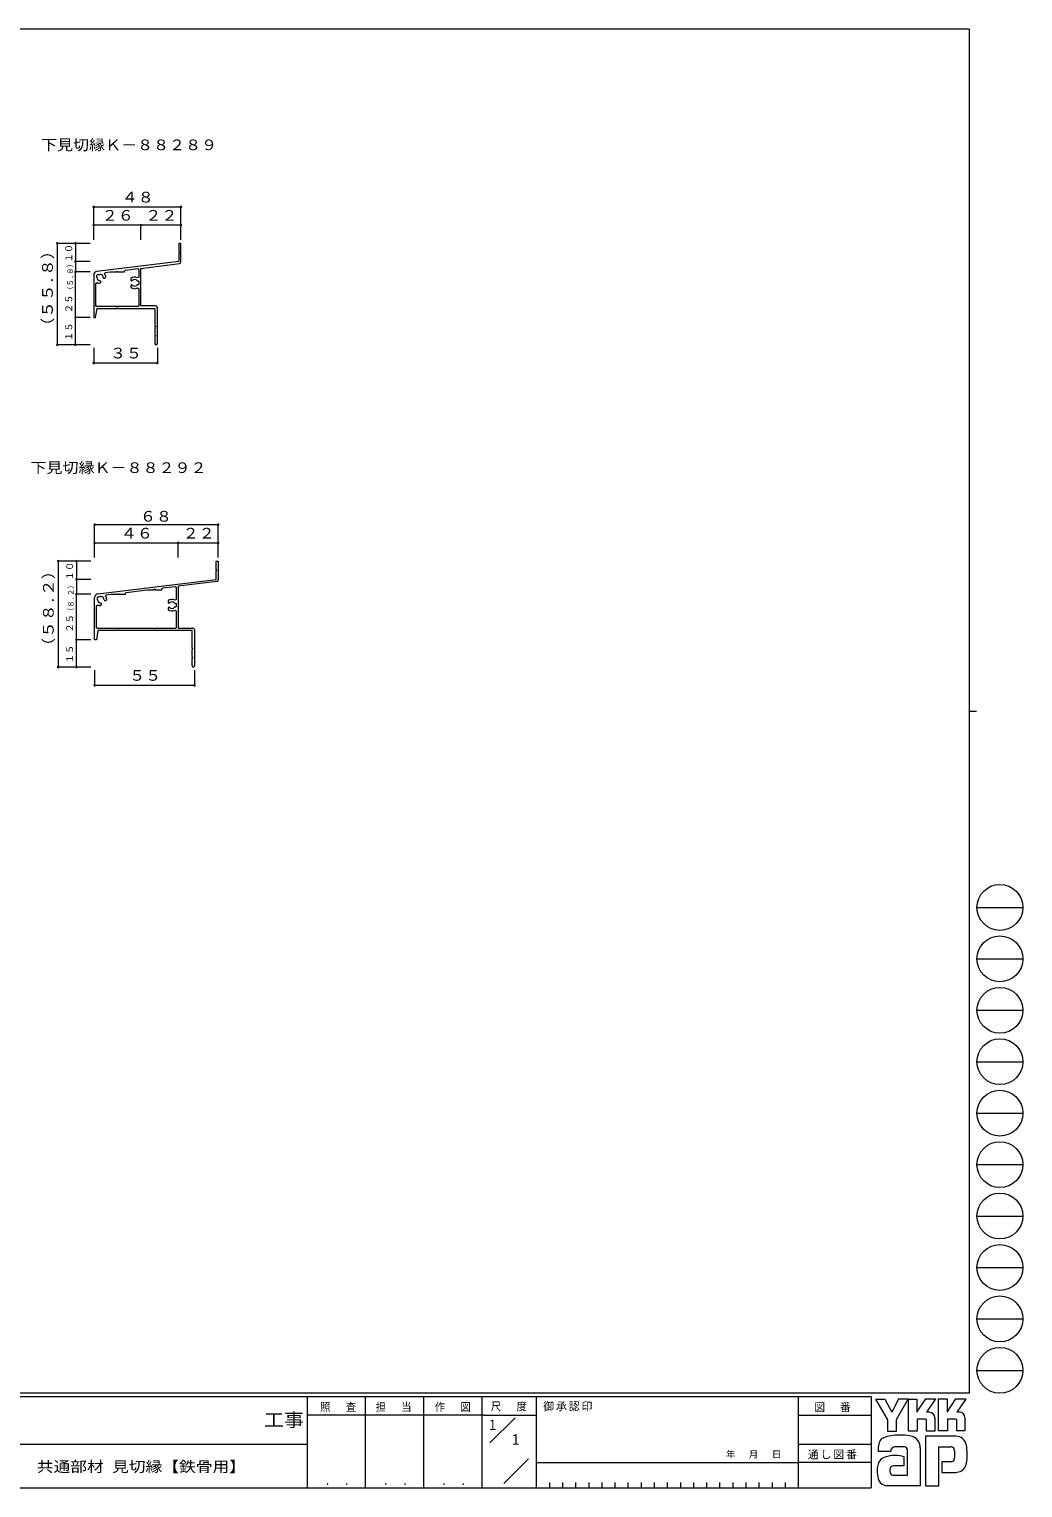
# Model space of a CAD drawing. Units: millimetres, scale not verified. Extents: x -594 to 539, y -420 to 386.
# Drawn here: x -7 to 539, y -420 to 382 of the extents above; entities that cross this region are included whole.
import ezdxf
from ezdxf.enums import TextEntityAlignment as Align

# ---------------------------------------------------------------- set-up
doc = ezdxf.new("R2010")
doc.units = ezdxf.units.MM
doc.header["$LTSCALE"] = 2
for name, color, linetype, lineweight in [('0-1_YKK_ZWAK', 7, 'Continuous', 9), ('0-3_YKK_D', 6, 'Continuous', 9), ('0-4_YKK_11', 7, 'Continuous', 9)]:
    doc.layers.add(name, color=color, linetype=linetype, lineweight=lineweight)
doc.layers.add('0-2_USER1', color=7, linetype='Continuous')
doc.styles.add('ＭＳ ゴシック', font='')
doc.styles.get('ＭＳ ゴシック').set_extended_font_data('MS Gothic')

msp = doc.modelspace()

# ---------------------------------------------------------------- linework, layer by layer
at = {"layer": '0-1_YKK_ZWAK'}
for p, q in [((510, 382), (-590, 382)), ((510, 382), (510, -368)), ((510, 7), (514, 7)), ((514.252, -100.88), (539.452, -100.88)), ((514.252, -129.16), (539.452, -129.16)), ((514.252, -157.44), (539.452, -157.44)), ((514.252, -185.72), (539.452, -185.72)), ((514.252, -214), (539.452, -214)), ((514.252, -242.28), (539.452, -242.28)), ((514.252, -270.56), (539.452, -270.56)), ((514.252, -298.84), (539.452, -298.84)), ((514.252, -327.12), (539.452, -327.12)), ((514.252, -355.4), (539.452, -355.4)), ((510, -368), (-590, -368)), ((456, -370), (-590, -370)), ((146, -370), (146, -420)), ((178, -370), (178, -420)), ((210, -370), (210, -420)), ((242, -370), (242, -420)), ((272, -370), (272, -420)), ((416, -370), (416, -420)), ((456, -370), (456, -420)), ((458.624, -371.294), (463.644, -371.294)), ((465.188, -382.569), (458.624, -371.294)), ((471.194, -371.14), (467.544, -378.245)), ((476.657, -388.902), (476.657, -371.178)), ((493.106, -371.024), (497.778, -371.024)), ((493.106, -388.748), (493.106, -371.024)), ((502.682, -371.024), (508.088, -371.024)), ((507.548, -371.951), (503.088, -378.322)), ((508.088, -371.024), (507.548, -371.951)), ((243.406, -379.999), (146, -379.999)), ((243.406, -379.999), (272, -379.999)), ((246.529, -395.337), (260.376, -381.49)), ((416, -380), (456, -380)), ((485.963, -382.26), (481.406, -382.26)), ((487.97, -378.438), (486.486, -378.438)), ((491.06, -381.527), (491.06, -388.786)), ((497.971, -382.222), (497.971, -388.748)), ((502.528, -382.222), (497.971, -382.222)), ((503.146, -382.453), (502.528, -382.222)), ((504.572, -378.322), (503.088, -378.322)), ((503.146, -388.709), (503.146, -382.453)), ((507.663, -381.527), (507.663, -388.709)), ((502.605, -391.566), (486.04, -391.566)), ((486.04, -391.566), (486.04, -418.866)), ((497.971, -388.748), (493.106, -388.748)), ((503.146, -388.637), (503.218, -388.709)), ((507.663, -388.709), (503.146, -388.709)), ((-38, -395.999), (146, -395.999)), ((416, -395.999), (456, -395.999)), ((460.169, -400.1), (460.169, -397.344)), ((466.81, -400.1), (460.169, -400.1)), ((474.494, -397.436), (469.212, -397.536)), ((476.039, -412.958), (476.039, -399.057)), ((483.028, -397.976), (483.028, -418.828)), ((493.222, -397.513), (499.863, -397.513)), ((493.222, -418.866), (493.222, -397.513)), ((501.962, -399.652), (501.987, -403.415)), ((254.103, -417.636), (267.709, -404.03)), ((272, -406), (416, -406)), ((456, -405.999), (416, -405.999)), ((474.108, -407.9), (468.402, -407.907)), ((494.96, -405.699), (494.96, -411.607)), ((500.018, -405.699), (494.96, -405.699)), ((279.2, -417), (279.2, -420)), ((286.4, -417), (286.4, -420)), ((293.6, -417), (293.6, -420)), ((300.8, -417), (300.8, -420)), ((308, -417), (308, -420)), ((315.2, -417), (315.2, -420)), ((322.4, -417), (322.4, -420)), ((329.6, -417), (329.6, -420)), ((336.8, -417), (336.8, -420)), ((344, -417), (344, -420)), ((351.2, -417), (351.2, -420)), ((358.4, -417), (358.4, -420)), ((365.6, -417), (365.6, -420)), ((372.8, -417), (372.8, -420)), ((380, -417), (380, -420)), ((387.2, -417), (387.2, -420)), ((394.4, -417), (394.4, -420)), ((401.6, -417), (401.6, -420)), ((408.8, -417), (408.8, -420)), ((468.007, -412.958), (476.039, -412.958)), ((475.421, -412.958), (475.923, -412.958)), ((476.039, -412.957), (476.04, -412.958)), ((494.96, -411.607), (502.566, -411.607)), ((502.566, -411.607), (504.111, -411.259)), ((-590, -420), (456, -420)), ((466.81, -418.944), (464.686, -418.944)), ((482.564, -418.905), (466.81, -418.944)), ((483.028, -418.828), (482.564, -418.905))]:
    msp.add_line(p, q, dxfattribs=at)
for points in [[(463.644, -371.294), (467.235, -378.013), (467.544, -378.245)], [(471.194, -371.14), (476.374, -371.14), (469.899, -382.608)], [(476.657, -371.178), (481.252, -371.178), (481.252, -378.462), (486.078, -371.101)], [(486.078, -371.101), (491.543, -371.101), (486.486, -378.438)], [(497.778, -371.024), (497.778, -378.441), (502.682, -371.024)], [(469.899, -382.608), (469.899, -388.941), (465.188, -388.941), (465.188, -382.569)], [(481.406, -382.26), (481.406, -388.902), (476.657, -388.902)], [(491.06, -388.786), (486.58, -388.786), (486.58, -382.492), (485.963, -382.26)], [(473.104, -402.533), (474.108, -402.764), (474.108, -407.9)], [(486.04, -418.866), (492.102, -418.866), (493.222, -418.866)]]:
    msp.add_lwpolyline(points, dxfattribs=at)
for centre in [(526.852, -100.88), (526.852, -129.16), (526.852, -157.44), (526.852, -185.72), (526.852, -214), (526.852, -242.28), (526.852, -270.56), (526.852, -298.84), (526.852, -327.12), (526.852, -355.4)]:
    msp.add_circle(centre, 12.6, dxfattribs=at)
for centre, radius, start, end in [((487.97, -381.527), 3.089, 0.00165, 89.99603), ((504.572, -381.411), 3.089, 0.00165, 89.99603), ((464.009, -395.793), 3.491, 109.02126, 161.51263), ((471.317, -416.287), 25.257, 89.89165, 109.30847), ((472.059, -420.662), 29.64, 78.78009, 91.46938), ((476.758, -397.852), 6.355, 40.66422, 80.31693), ((502.388, -397.772), 6.202, 14.44571, 87.08746), ((467.37, -397.379), 7.196, 158.41083, 179.71774), ((469.822, -400.01), 3.013, 138.46381, 181.71359), ((469.021, -399.958), 2.43, 85.50551, 126.78038), ((473.794, -399.649), 2.321, 14.75519, 72.44994), ((476.441, -397.836), 6.588, 358.78058, 38.76563), ((500.093, -399.256), 1.756, 16.43123, 96.91661), ((496.759, -400.297), 5.248, 4.93422, 17.03551), ((479.094, -401.696), 29.8, 350.99026, 10.67624), ((475.213, -410.564), 15.832, 168.76372, 199.80078), ((465.181, -408.468), 5.583, 121.8271, 169.08475), ((469.601, -421.22), 19.013, 79.38097, 112.05824), ((468.414, -409.97), 2.064, 90.33952, 178.03638), ((500.019, -403.834), 1.865, 269.95467, 342.90144), ((496.728, -402.916), 5.281, 343.6902, 354.75362), ((502.479, -405.35), 6.13, 285.4429, 349.90448), ((465.2, -413.489), 5.461, 207.31435, 263.59464), ((469.689, -410.469), 3.384, 171.08202, 216.71922), ((468.357, -410.807), 2.18, 230.97279, 260.7549)]:
    msp.add_arc(centre, radius, start, end, dxfattribs=at)
at = {"layer": '0-3_YKK_D'}
for p, q in [((28.697, 266.196), (28.697, 284.745)), ((28.697, 284.245), (76.697, 284.245)), ((76.697, 266.196), (76.697, 284.745)), ((28.697, 266.196), (28.697, 274.745)), ((54.697, 274.245), (28.697, 274.245)), ((54.697, 266.196), (54.697, 274.745)), ((76.697, 274.245), (54.697, 274.245)), ((76.697, 266.196), (76.697, 274.745)), ((26.697, 264.245), (8.197, 264.245)), ((8.697, 264.245), (8.697, 208.495)), ((26.697, 264.245), (18.197, 264.245)), ((18.697, 264.245), (18.697, 254.242)), ((26.697, 254.242), (18.197, 254.242)), ((26.697, 254.242), (18.197, 254.242)), ((18.697, 254.242), (18.697, 248.495)), ((26.697, 248.495), (18.197, 248.495)), ((26.697, 248.495), (18.197, 248.495)), ((18.697, 223.495), (18.697, 248.495)), ((26.697, 223.495), (18.197, 223.495)), ((26.697, 223.495), (18.197, 223.495)), ((18.697, 208.495), (18.697, 223.495)), ((26.697, 208.495), (8.197, 208.495)), ((26.697, 208.495), (18.197, 208.495)), ((28.697, 206.735), (28.697, 197.995)), ((63.697, 206.735), (63.697, 197.995)), ((28.697, 198.495), (63.697, 198.495)), ((29.19, 91.489), (29.19, 109.989)), ((97.19, 109.489), (29.19, 109.489)), ((97.19, 91.489), (97.19, 109.989)), ((29.19, 91.489), (29.19, 99.989)), ((29.19, 99.489), (75.19, 99.489)), ((75.19, 91.489), (75.19, 99.989)), ((75.19, 99.489), (97.19, 99.489)), ((97.19, 91.489), (97.19, 99.989)), ((27.19, 89.489), (8.69, 89.489)), ((9.19, 89.489), (9.19, 31.289)), ((27.19, 89.489), (18.69, 89.489)), ((19.19, 89.489), (19.19, 79.491)), ((27.19, 79.491), (18.69, 79.491)), ((27.19, 79.491), (18.69, 79.491)), ((19.19, 79.491), (19.19, 71.289)), ((27.19, 71.289), (18.69, 71.289)), ((27.19, 71.289), (18.69, 71.289)), ((19.19, 46.289), (19.19, 71.289)), ((27.19, 46.289), (18.69, 46.289)), ((27.19, 46.289), (18.69, 46.289)), ((19.19, 31.289), (19.19, 46.289)), ((27.19, 31.289), (8.69, 31.289)), ((27.19, 31.289), (18.69, 31.289)), ((29.19, 29.476), (29.19, 20.789)), ((84.19, 29.476), (84.19, 20.789)), ((29.19, 21.289), (84.19, 21.289))]:
    msp.add_line(p, q, dxfattribs=at)
for centre, start, end in [((28.697, 284.245), 0, 180), ((28.697, 284.245), 180, 0), ((76.697, 284.245), 0, 180), ((76.697, 284.245), 180, 0), ((28.697, 274.245), 0, 180), ((28.697, 274.245), 180, 0), ((54.697, 274.245), 0, 180), ((54.697, 274.245), 0, 180), ((54.697, 274.245), 180, 0), ((54.697, 274.245), 180, 0), ((76.697, 274.245), 0, 180), ((76.697, 274.245), 180, 0), ((8.697, 264.245), 0, 180), ((8.697, 264.245), 180, 0), ((18.697, 264.245), 0, 180), ((18.697, 264.245), 180, 0), ((18.697, 254.242), 0, 180), ((18.697, 254.242), 0, 180), ((18.697, 254.242), 180, 0), ((18.697, 254.242), 180, 0), ((18.697, 248.495), 0, 180), ((18.697, 248.495), 0, 180), ((18.697, 248.495), 180, 0), ((18.697, 248.495), 180, 0), ((18.697, 223.495), 0, 180), ((18.697, 223.495), 0, 180), ((18.697, 223.495), 180, 0), ((18.697, 223.495), 180, 0), ((8.697, 208.495), 0, 180), ((18.697, 208.495), 0, 180), ((8.697, 208.495), 180, 0), ((18.697, 208.495), 180, 0), ((28.697, 198.495), 0, 180), ((28.697, 198.495), 180, 0), ((63.697, 198.495), 0, 180), ((63.697, 198.495), 180, 0), ((29.19, 109.489), 0, 180), ((29.19, 109.489), 180, 0), ((97.19, 109.489), 0, 180), ((97.19, 109.489), 180, 0), ((29.19, 99.489), 0, 180), ((29.19, 99.489), 180, 0), ((75.19, 99.489), 0, 180), ((75.19, 99.489), 0, 180), ((75.19, 99.489), 180, 0), ((75.19, 99.489), 180, 0), ((97.19, 99.489), 0, 180), ((97.19, 99.489), 180, 0), ((9.19, 89.489), 0, 180), ((9.19, 89.489), 180, 0), ((19.19, 89.489), 0, 180), ((19.19, 89.489), 180, 0), ((19.19, 79.491), 0, 180), ((19.19, 79.491), 0, 180), ((19.19, 79.491), 180, 0), ((19.19, 79.491), 180, 0), ((19.19, 71.289), 0, 180), ((19.19, 71.289), 0, 180), ((19.19, 71.289), 180, 0), ((19.19, 71.289), 180, 0), ((19.19, 46.289), 0, 180), ((19.19, 46.289), 0, 180), ((19.19, 46.289), 180, 0), ((19.19, 46.289), 180, 0), ((9.19, 31.289), 0, 180), ((9.19, 31.289), 180, 0), ((19.19, 31.289), 0, 180), ((19.19, 31.289), 180, 0), ((29.19, 21.289), 0, 180), ((29.19, 21.289), 180, 0), ((84.19, 21.289), 0, 180), ((84.19, 21.289), 180, 0)]:
    msp.add_arc(centre, 0.375, start, end, dxfattribs=at)
at = {"layer": '0-4_YKK_11'}
for p, q in [((63.697, 209.195), (63.697, 228.895)), ((84.19, 51.689), (84.19, 31.989))]:
    msp.add_line(p, q, dxfattribs=at)
for points in [[(76.697, 254.065), (76.697, 264.245), (75.497, 264.245), (75.497, 259.545), (75.862, 259.448), (75.712, 258.888), (75.497, 258.945), (75.497, 254.242), (30.453, 248.711)], [(34.722, 247.364), (35.056, 248.168), (37.697, 248.492), (41.397, 248.492), (41.397, 248.792), (41.997, 248.792), (41.997, 248.492), (45.697, 248.492), (45.697, 249.032), (46.136, 249.528), (53.036, 250.376), (53.597, 249.879), (53.597, 245.67), (52.84, 245.241)], [(62.697, 229.895), (54.697, 229.895), (54.697, 250.479), (75.819, 253.072)], [(28.697, 246.726), (28.697, 223.495), (29.697, 223.495), (30.579, 228.495), (41.397, 228.495), (41.397, 228.795), (41.997, 228.795), (41.997, 228.495), (62.297, 228.495)], [(29.797, 230.095), (29.797, 242.224), (30.554, 242.653)], [(30.397, 245.399), (30.397, 246.699), (30.897, 247.199), (32.197, 247.199)], [(31.975, 242.207), (32.586, 242.818), (32.586, 243.384), (32.488, 243.482), (32.204, 243.599)], [(33.997, 245.392), (34.114, 245.108), (34.212, 245.01), (34.778, 245.01), (35.389, 245.621)], [(49.097, 244.91), (49.097, 244.045), (49.497, 243.645), (49.636, 243.645), (49.92, 243.763)], [(49.92, 241.227), (49.636, 241.345), (49.497, 241.345), (49.097, 240.945), (49.097, 240.081)], [(52.582, 243.645), (53.097, 243.645), (53.597, 243.145), (53.597, 241.845), (53.097, 241.345), (52.582, 241.345)], [(52.84, 239.749), (53.597, 239.32), (53.597, 230.095), (53.097, 229.595), (30.297, 229.595), (29.797, 230.095)], [(62.297, 228.495), (62.297, 218.796), (62.662, 218.698), (62.512, 218.139), (62.297, 218.196), (62.297, 213.795), (62.662, 213.698), (62.512, 213.138), (62.297, 213.195), (62.297, 209.195)], [(30.946, 71.505), (95.99, 79.491), (95.99, 84.189), (96.355, 84.287), (96.205, 84.847), (95.99, 84.789), (95.99, 89.489), (97.19, 89.489), (97.19, 79.314)], [(35.215, 70.158), (35.549, 70.962), (38.191, 71.286), (41.89, 71.286), (41.89, 71.586), (42.49, 71.586), (42.49, 71.286), (46.191, 71.286), (46.191, 71.826), (46.63, 72.322), (58.19, 73.742), (61.89, 73.742), (61.89, 74.042), (62.49, 74.042), (62.49, 73.742), (66.19, 73.742), (66.19, 74.282), (66.629, 74.778), (73.529, 75.625), (74.09, 75.129), (74.09, 68.464), (73.333, 68.035)], [(96.312, 78.322), (75.19, 75.728), (75.19, 52.689), (83.19, 52.689)], [(82.79, 31.989), (82.79, 35.989), (83.155, 36.087), (83.005, 36.647), (82.79, 36.589), (82.79, 40.989), (83.155, 41.087), (83.005, 41.647), (82.79, 41.589), (82.79, 51.289), (62.49, 51.289), (62.49, 51.589), (61.89, 51.589), (61.89, 51.289), (42.49, 51.289), (42.49, 51.589), (41.89, 51.589), (41.89, 51.289), (31.072, 51.289), (30.19, 46.289), (29.19, 46.289), (29.19, 69.52)], [(30.29, 52.889), (30.29, 65.018), (31.047, 65.447)], [(30.89, 68.193), (30.89, 69.493), (31.39, 69.993), (32.69, 69.993)], [(32.468, 65), (33.079, 65.612), (33.079, 66.177), (32.981, 66.275), (32.697, 66.393)], [(34.49, 68.186), (34.607, 67.902), (34.706, 67.804), (35.271, 67.804), (35.883, 68.415)], [(69.59, 67.704), (69.59, 66.839), (69.99, 66.439), (70.129, 66.439), (70.413, 66.557)], [(73.075, 66.439), (73.59, 66.439), (74.09, 65.939), (74.09, 64.639), (73.59, 64.139), (73.075, 64.139)], [(73.333, 62.543), (74.09, 62.114), (74.09, 52.889), (73.59, 52.389), (30.79, 52.389), (30.29, 52.889)], [(70.413, 64.021), (70.129, 64.139), (69.99, 64.139), (69.59, 63.739), (69.59, 62.875)]]:
    msp.add_lwpolyline(points, dxfattribs=at)
for centre, radius, start, end in [((30.697, 246.726), 2, 96.99998, 180), ((75.697, 254.065), 1, 276.99998, 0), ((32.197, 245.399), 1.8, 180, 270.20715), ((32.197, 245.399), 3.2, 239.10185, 266.0145), ((32.197, 245.399), 1.8, 359.79283, 90), ((32.197, 245.399), 3.2, 3.98549, 37.89813), ((51.197, 242.495), 3.2, 59.10184, 131.0145), ((51.197, 242.495), 1.8, 39.70901, 135.20715), ((51.197, 242.495), 1.8, 224.79283, 320.29097), ((51.197, 242.495), 3.2, 228.98549, 300.89815), ((62.697, 228.895), 1, 0, 90), ((62.997, 209.195), 0.7, 180, 0), ((96.19, 79.314), 1, 277, 0), ((31.19, 69.52), 2, 96.99998, 180), ((32.69, 68.193), 1.8, 180, 270.20715), ((32.69, 68.193), 3.2, 239.10185, 266.0145), ((32.69, 68.193), 1.8, 359.79283, 90), ((32.69, 68.193), 3.2, 3.98549, 37.89813), ((71.69, 65.289), 3.2, 59.10184, 131.0145), ((71.69, 65.289), 1.8, 39.70901, 135.20715), ((71.69, 65.289), 3.2, 228.98549, 300.89815), ((71.69, 65.289), 1.8, 224.79283, 320.29097), ((83.19, 51.689), 1, 0, 90), ((83.49, 31.989), 0.7, 180, 0)]:
    msp.add_arc(centre, radius, start, end, dxfattribs=at)

# ---------------------------------------------------------------- texts
at = {"layer": '0-1_YKK_ZWAK', "color": 3, "style": 'ＭＳ ゴシック', "width": 1.1}
msp.add_text('工事', height=7.331, dxfattribs=at).set_placement((122.331, -388.509), align=Align.BOTTOM_LEFT)
at = {"layer": '0-1_YKK_ZWAK', "color": 4, "style": 'ＭＳ ゴシック'}
msp.add_text('年   月   日', height=3.666, dxfattribs=at).set_placement((376.252, -404.527), align=Align.BOTTOM_LEFT)
at = {"layer": '0-1_YKK_ZWAK', "char_height": 4.399, "attachment_point": 7, "style": 'ＭＳ ゴシック'}
for s, insert in [('\\T1.24;\\W0.95;照\\~\\~査', (153.127, -378.257)), ('\\T1.24;\\W0.95;担\\~\\~当', (183.649, -378.257)), ('\\T1.24;\\W0.95;作\\~\\~図', (216.171, -378.231)), ('\\T1.24;\\W0.95;尺\\~\\~度', (247.018, -377.91)), ('\\T1.17;御承認印', (275.81, -377.904)), ('\\T1.17;図\u3000番', (424.854, -378.374)), ('\\T1.17;通し図番', (421.255, -404.406)), ('\\T1.24;\\W0.95;\\~．\\~．', (152.364, -418.494)), ('\\T1.24;\\W0.95;\\~．\\~．', (184.364, -418.494)), ('\\T1.24;\\W0.95;\\~．\\~．', (216.364, -418.494))]:
    msp.add_mtext(s, dxfattribs=dict(at, insert=insert))
at = {"layer": '0-2_USER1', "style": 'ＭＳ ゴシック'}
for s, width, p in [('下見切縁Ｋ－８８２８９', 1.1, (-0.239, 313.707)), ('下見切縁Ｋ－８８２９２', 1.1, (-6.026, 136.207)), ('共通部材 見切縁【鉄骨用】', 1.15, (-2.571, -413.032))]:
    msp.add_text(s, height=5.865, dxfattribs=dict(at, width=width)).set_placement(p, align=Align.BOTTOM_LEFT)
for p in [(246, -389.999), (258.667, -397.999)]:
    msp.add_text('1', height=5.865, dxfattribs=at).set_placement(p, align=Align.BOTTOM_LEFT)
at = {"layer": '0-3_YKK_D', "color": 7, "style": 'ＭＳ ゴシック', "width": 1.1}
for s, p in [('４８', (44.152, 284.945)), ('２６', (33.152, 274.945)), ('２２', (57.152, 274.945)), ('３５', (37.652, 199.195)), ('６８', (54.126, 109.489)), ('４６', (43.645, 100.189)), ('２２', (77.645, 100.189)), ('５５', (48.228, 21.989))]:
    msp.add_text(s, height=5.865, dxfattribs=at).set_placement(p, align=Align.BOTTOM_LEFT)
at = {"layer": '0-3_YKK_D', "color": 7, "style": 'ＭＳ ゴシック', "width": 1.15}
for s, p in [('（５５.８）', (7.997, 214.142)), ('（５８.２）', (8.49, 38.161))]:
    msp.add_text(s, height=5.865, rotation=90, dxfattribs=at).set_placement(p, align=Align.BOTTOM_LEFT)
at = {"layer": '0-3_YKK_D', "color": 4, "style": 'ＭＳ ゴシック'}
for s, height, p in [('１０', 3.666, (17.997, 253.692)), ('（５.８）', 2.933, (18.172, 236.44)), ('２５', 3.666, (17.997, 225.87)), ('１５', 3.666, (17.997, 210.527)), ('１０', 3.666, (18.49, 78.938)), ('（８.２）', 2.933, (18.507, 59.735)), ('２５', 3.666, (18.49, 50.195)), ('１５', 3.666, (18.49, 33.321))]:
    msp.add_text(s, height=height, rotation=90, dxfattribs=at).set_placement(p, align=Align.BOTTOM_LEFT)

doc.saveas('drawing.dxf')
